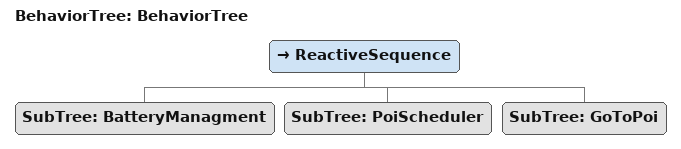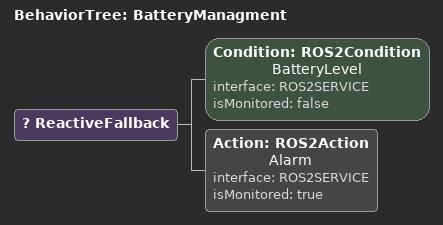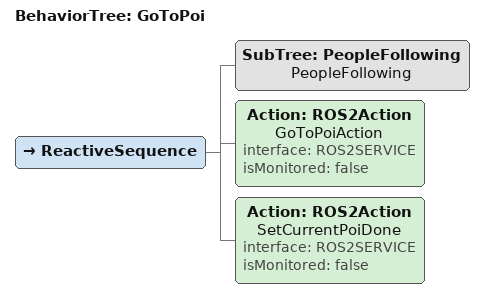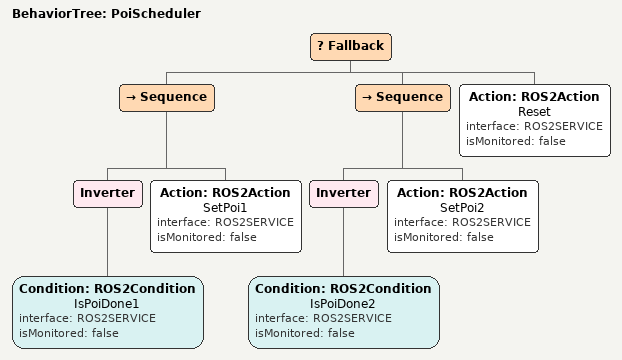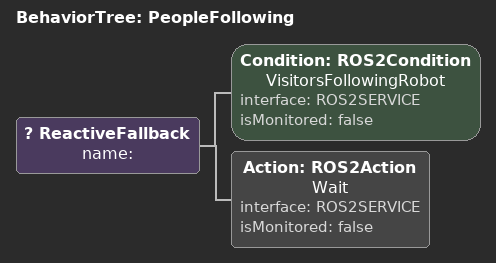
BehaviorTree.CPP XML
<?xml version="1.0"?>
<root main_tree_to_execute="BehaviorTree">
    <BehaviorTree ID="BehaviorTree">
        <ReactiveSequence>
            <SubTree ID="BatteryManagment"/>
            <SubTree ID="PoiScheduler"/>
            <SubTree ID="GoToPoi"/>
        </ReactiveSequence>
    </BehaviorTree>
    <BehaviorTree ID="BatteryManagment">
        <ReactiveFallback>
            <Condition ID="ROS2Condition" name="BatteryLevel" interface="ROS2SERVICE" isMonitored="false"/>
            <Action ID="ROS2Action" name="Alarm" interface="ROS2SERVICE" isMonitored="true"/>
        </ReactiveFallback>
    </BehaviorTree>
    <BehaviorTree ID="GoToPoi">
        <ReactiveSequence>
            <SubTree ID="PeopleFollowing" name="PeopleFollowing" />
            <Action ID="ROS2Action" name="GoToPoiAction" interface="ROS2SERVICE" isMonitored="false"/>
            <Action ID="ROS2Action" name="SetCurrentPoiDone" interface="ROS2SERVICE" isMonitored="false"/>
        </ReactiveSequence>
    </BehaviorTree>
    <BehaviorTree ID="PoiScheduler">
        <Fallback>
            <Sequence>
                <Inverter>
                    <Condition ID="ROS2Condition" name="IsPoiDone1" interface="ROS2SERVICE" isMonitored="false"/>
                </Inverter>
                <Action ID="ROS2Action" name="SetPoi1" interface="ROS2SERVICE" isMonitored="false"/>
            </Sequence>
            <Sequence>
                <Inverter>
                    <Condition ID="ROS2Condition" name="IsPoiDone2" interface="ROS2SERVICE" isMonitored="false"/>
                </Inverter>
                <Action ID="ROS2Action" name="SetPoi2" interface="ROS2SERVICE" isMonitored="false"/>
            </Sequence>
            <Action ID="ROS2Action" name="Reset" interface="ROS2SERVICE" isMonitored="false"/>
        </Fallback>
    </BehaviorTree>
    <BehaviorTree ID="PeopleFollowing">
        <ReactiveFallback name="">
            <Condition ID="ROS2Condition" name="VisitorsFollowingRobot" interface="ROS2SERVICE" isMonitored="false"/>
                <Action ID="ROS2Action" name="Wait" interface="ROS2SERVICE" isMonitored="false"/>
        </ReactiveFallback>
    </BehaviorTree>
</root>
